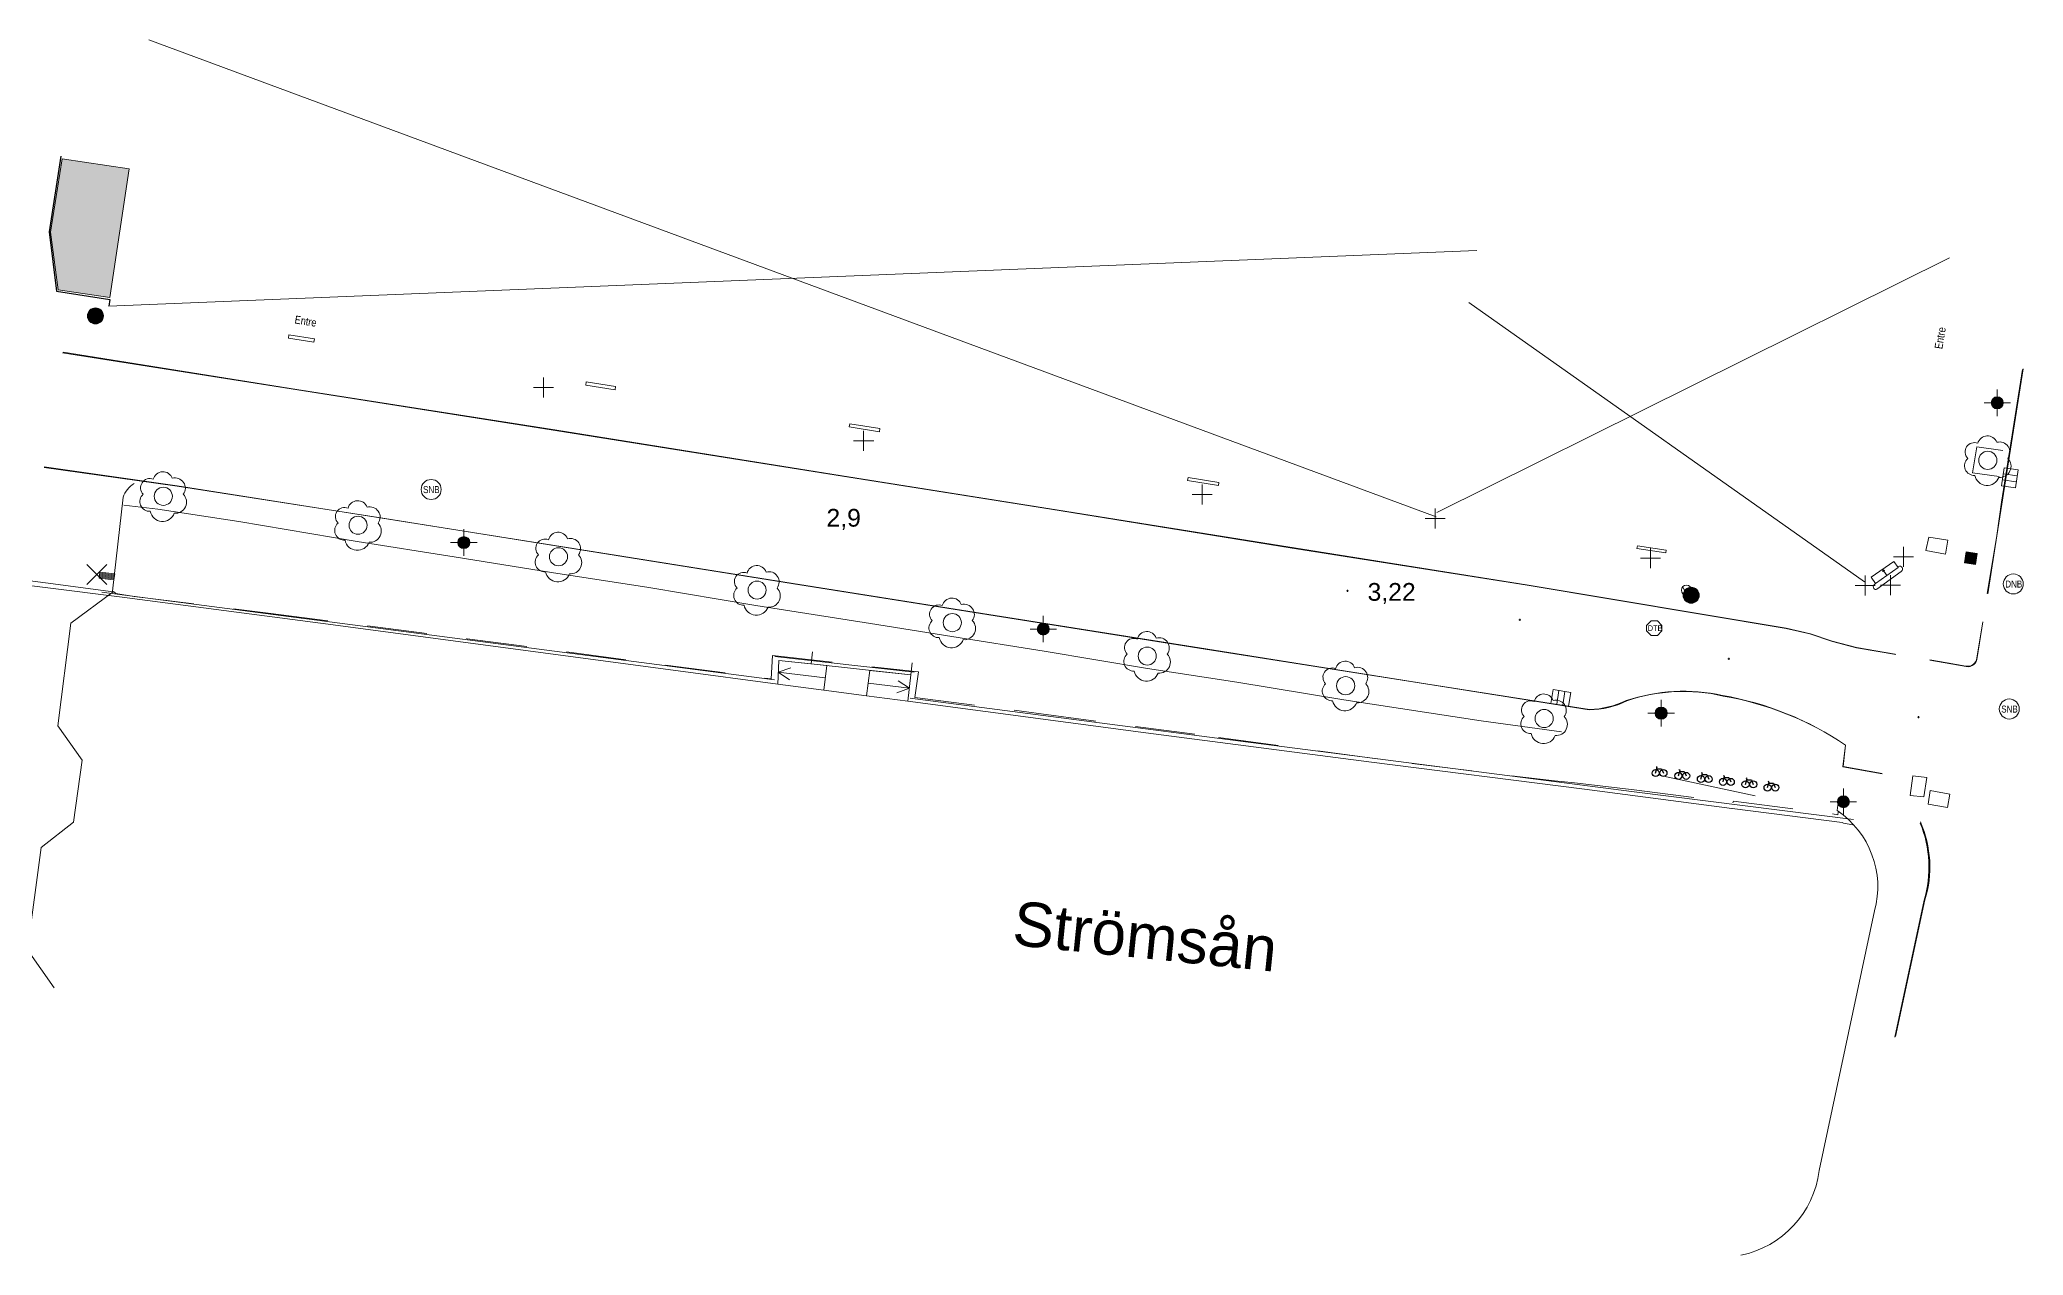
# Model space of a CAD drawing. Header units: metres. Extents: x 102202 to 102550, y 6536111 to 6536964.
# Drawn here: x 102360.7 to 102459.8, y 6536223 to 6536283.7 of the extents above; entities that cross this region are included whole.
import ezdxf

# ---------------------------------------------------------------- set-up
doc = ezdxf.new("R2010")
doc.units = ezdxf.units.M
for name, pattern in [('BH90_KBK_BEF', [5, 3, -2]), ('BH90_KBK_GC', [3, 1, -2, 0]), ('HELDRAGEN', [0]), ('Heldragen__skalber__', [0])]:
    doc.linetypes.add(name, pattern=pattern)
for name, color, linetype, lineweight in [('Anläggning  linje - Bro', 7, 'BH90_STAKET_V', 0), ('Anläggning  linje - Övrigt', 7, 'HELDRAGEN', 0), ('Kartografisk text mark och vatten - Vattenyta text (VY)', 5, 'HELDRAGEN', 0), ('Kommunikation  linje - Kantsten ök', 7, 'HELDRAGEN', 0), ('Kommunikation  punkt - Parkeringsmätare', 6, 'HELDRAGEN', 0), ('Ledningsanordning - Elanordning', 7, 'HELDRAGEN', 0), ('Terrängpunkt - Gatupunkt', 7, 'HELDRAGEN', 0), ('VA  punkt - Brandpost', 5, 'HELDRAGEN', 0), ('VA  punkt - NB spill', 1, 'HELDRAGEN', 0), ('VA  punkt - SB spill', 1, 'HELDRAGEN', 0), ('VA  punkt - Servisventil', 5, 'HELDRAGEN', 0), ('Vägkant  linje - Gångbana', 7, 'BH90_KBK_GC', 0), ('Vägkant  linje - Körbana', 7, 'BH90_KBK_BEF', 0)]:
    doc.layers.add(name, color=color, linetype=linetype, lineweight=lineweight)
for name, color, linetype, lineweight, true_color in [('Byggnad  linje - Verksamhet', 7, 'HELDRAGEN', 9, 0x804000), ('Byggnadstillbehör  linje - Trappa', 7, 'HELDRAGEN', 0, 0x804000), ('Hydrografianläggning  linje - Kaj', 7, 'HELDRAGEN', 0, 0x666666), ('Höjdinformation  linje - Markbrytlinje', 7, 'HELDRAGEN', 0, 0x5f9ea0), ('Kartografi  linje  bebyggelse - Byggnad  beteckning', 7, 'HELDRAGEN', 0, 0x804000), ('Kartografi  linje  bebyggelse - Byggnadstillbehör  beteckning', 7, 'HELDRAGEN', 0, 0x804000), ('Kartografisk text höjd och stomnät - Gatuhöjd_etikett', 9, 'HELDRAGEN', 0, 0x808080), ('Kartografisk text höjd och stomnät - Markhöjd', 9, 'HELDRAGEN', 0, 0x808080), ('Mark  punkt - Lövträd', 7, 'HELDRAGEN', 0, 0x008000), ('Markanordning  linje - Staket', 7, 'BH90_STAKET_V', 0, 0x059033), ('Markanordning  linje - Stödmur', 7, 'Continuous', 0, 0x666666), ('Markanordning  linje - Övrigt', 7, 'HELDRAGEN', 0, 0x666666), ('Terrängpunkt - Markhöjd', 7, 'HELDRAGEN', 0, 0x008000), ('VA  punkt - NB dag', 7, 'HELDRAGEN', 0, 0x008000), ('VA  punkt - RB', 7, 'HELDRAGEN', 0, 0x008000), ('VA  punkt - SB dag', 7, 'HELDRAGEN', 0, 0x008000), ('VA  punkt - TB dag', 7, 'HELDRAGEN', 0, 0x008000), ('Övrigt  linje - Övrig linje', 7, 'HELDRAGEN', 0, 0x800080)]:
    doc.layers.add(name, color=color, linetype=linetype, lineweight=lineweight, true_color=true_color)
for name, color, linetype in [('Byggnad EJ_DB', 1, 'HELDRAGEN'), ('Cykelpollare', 1, 'HELDRAGEN'), ('Entre', 1, 'HELDRAGEN')]:
    doc.layers.add(name, color=color, linetype=linetype)
doc.styles.add('Arial', font='arial.ttf')
doc.styles.add('Arial Narrow', font='ARIALN.TTF')
doc.linetypes.add('BH90_STAKET_V', pattern='A,0,[1,tcsingleline.shx,S=0.707107,R=135,X=2.5,Y=0],0,[1,tcsingleline.shx,S=0.707107,R=135,X=2,Y=0],0,[1,tcsingleline.shx,S=2.5,R=0,X=0,Y=0],0,[1,tcsingleline.shx,S=2.5,R=0,X=2.5,Y=0],-5', length=5)

# ---------------------------------------------------------------- blocks, each defined once
blk = doc.blocks.new('Kryss', base_point=(106305.106, 6538322.0946))
at = {"color": 0, "linetype": 'HELDRAGEN'}
for points in [[(106304.606, 6538321.5946), (106305.606, 6538322.5946)], [(106304.606, 6538322.5946), (106305.606, 6538321.5946)]]:
    blk.add_lwpolyline(points, dxfattribs=at)
blk = doc.blocks.new('Cykel', base_point=(102323.374, 6536256.126))
at = {"color": 5}
for points in [[(102323.178, 6536256.126), (102323.26, 6536256.416)], [(102323.26, 6536256.416), (102323.205, 6536256.43)], [(102323.24, 6536256.347), (102323.476, 6536256.347), (102323.568, 6536256.126)]]:
    blk.add_lwpolyline(points, dxfattribs=at)
at = {"color": 7}
for centre in [(102323.178, 6536256.126), (102323.568, 6536256.126)]:
    blk.add_circle(centre, 0.175, dxfattribs=at)
blk = doc.blocks.new('Entre', base_point=(102333.365, 6536268.221))
at = {"style": 'Arial Narrow'}
blk.add_text('Entre', height=0.4, dxfattribs=at).set_placement((102332.805, 6536268.06))
blk = doc.blocks.new('HP', base_point=(102080.709706, 6536617.60651))
for points in [[(102080.209706, 6536617.60651), (102081.209706, 6536617.60651)], [(102080.709706, 6536617.10651), (102080.709706, 6536618.10651)]]:
    blk.add_lwpolyline(points)
blk = doc.blocks.new('Belysningsstolpe', base_point=(102676.543195, 6537864.24634, 6.866687))
at = {"true_color": 0xfafafa}
blk.add_hatch(color=7, dxfattribs=at).paths.add_polyline_path([(102676.843195, 6537864.24634, 1), (102676.243195, 6537864.24634, 1)])
at = {"color": 30, "linetype": 'Heldragen__skalber__', "lineweight": 9, "true_color": 0xff8000, "elevation": 6.866687}
blk.add_lwpolyline([(102676.843195, 6537864.24634, 1), (102676.243195, 6537864.24634, 1), (102676.843195, 6537864.24634)], format="xyb", close=True, dxfattribs=at)
for points in [[(102676.543195, 6537864.54634), (102676.543195, 6537864.90634)], [(102676.243195, 6537864.24634), (102675.883195, 6537864.24634)], [(102676.543195, 6537863.94634), (102676.543195, 6537863.58634)], [(102676.843195, 6537864.24634), (102677.203195, 6537864.24634)]]:
    blk.add_lwpolyline(points, dxfattribs=at)
blk = doc.blocks.new('Kabelskåp', base_point=(103540.74183, 6537148.87219, 10.10918))
at = {"color": 30, "true_color": 0xff8000, "elevation": 10.10918}
blk.add_lwpolyline([(103540.36683, 6537149.02219), (103541.11683, 6537149.02219), (103541.11683, 6537148.72219), (103540.36683, 6537148.72219)], close=True, dxfattribs=at)
for points in [[(103541.11683, 6537148.97219), (103540.36683, 6537148.97219)], [(103541.11683, 6537148.92219), (103540.36683, 6537148.92219)], [(103541.11683, 6537148.87219), (103540.36683, 6537148.87219)], [(103541.11683, 6537148.82219), (103540.36683, 6537148.82219)], [(103541.11683, 6537148.77219), (103540.36683, 6537148.77219)]]:
    blk.add_lwpolyline(points, dxfattribs=at)
blk = doc.blocks.new('Lövträd_w')
at = {"color": 0, "linetype": 'Heldragen__skalber__', "lineweight": 0}
for points in [[(0.18, 0.36, 0.738544), (-0.2, 0.34)], [(-0.4, 0.04, 0.720759), (-0.26, -0.3)], [(-0.2, 0.34, 0.819803), (-0.4, 0.04)], [(0.4, 0.04, 0.71659), (0.18, 0.36)], [(0.22, -0.34, 0.697285), (0.4, 0.04)], [(-0.26, -0.3, 0.754238), (0.22, -0.34)]]:
    blk.add_lwpolyline(points, format="xyb", dxfattribs=at)
at = {"color": 0, "lineweight": 0}
blk.add_circle((0, 0), 0.181, dxfattribs=at)
blk = doc.blocks.new('Spolbrunn dag', base_point=(102223.344592, 6536527.39477))
at = {"color": 96, "true_color": 0x008000}
for points in [[(102222.994592, 6536527.20112), (102222.994592, 6536527.58841)], [(102223.044592, 6536527.13019), (102223.044592, 6536527.65934)], [(102223.094592, 6536527.08252), (102223.094592, 6536527.70701)], [(102223.144592, 6536527.04835), (102223.144592, 6536527.74118)], [(102223.194592, 6536527.02396), (102223.194592, 6536527.76557)], [(102223.244592, 6536527.00747), (102223.244592, 6536527.78206)], [(102223.294592, 6536526.9979), (102223.294592, 6536527.79163)], [(102223.344592, 6536526.99477), (102223.344592, 6536527.79477)], [(102223.394592, 6536526.9979), (102223.394592, 6536527.79163)], [(102223.444592, 6536527.00747), (102223.444592, 6536527.78206)], [(102223.494592, 6536527.02396), (102223.494592, 6536527.76557)], [(102223.544592, 6536527.04835), (102223.544592, 6536527.74118)], [(102223.594592, 6536527.08252), (102223.594592, 6536527.70701)], [(102223.644592, 6536527.13019), (102223.644592, 6536527.65934)], [(102223.694592, 6536527.20112), (102223.694592, 6536527.58841)]]:
    blk.add_lwpolyline(points, dxfattribs=at)
blk.add_circle((102223.344592, 6536527.39477), 0.4, dxfattribs=at)
blk = doc.blocks.new('Servisventil', base_point=(102222.552103, 6536575.7369))
at = {"color": 5}
blk.add_lwpolyline([(102222.366577, 6536575.90447), (102222.552103, 6536575.4869), (102222.737628, 6536575.90447)], dxfattribs=at)
blk.add_circle((102222.552103, 6536575.7369), 0.25, dxfattribs=at)
blk = doc.blocks.new('Spolbrunn spill', base_point=(102220.20778, 6536527.08002))
for points in [[(102219.85778, 6536526.88637), (102219.85778, 6536527.27367)], [(102219.90778, 6536526.81545), (102219.90778, 6536527.3446)], [(102219.95778, 6536526.76777), (102219.95778, 6536527.39227)], [(102220.00778, 6536526.73361), (102220.00778, 6536527.42643)], [(102220.05778, 6536526.70921), (102220.05778, 6536527.45083)], [(102220.10778, 6536526.69272), (102220.10778, 6536527.46732)], [(102220.15778, 6536526.68316), (102220.15778, 6536527.47688)], [(102220.20778, 6536526.68002), (102220.20778, 6536527.48002)], [(102220.25778, 6536526.68316), (102220.25778, 6536527.47688)], [(102220.30778, 6536526.69272), (102220.30778, 6536527.46732)], [(102220.35778, 6536526.70921), (102220.35778, 6536527.45083)], [(102220.40778, 6536526.73361), (102220.40778, 6536527.42643)], [(102220.45778, 6536526.76777), (102220.45778, 6536527.39227)], [(102220.50778, 6536526.81545), (102220.50778, 6536527.3446)], [(102220.55778, 6536526.88637), (102220.55778, 6536527.27367)]]:
    blk.add_lwpolyline(points)
blk.add_circle((102220.20778, 6536527.08002), 0.4)
blk = doc.blocks.new('Nedstigningsbrunn spill', base_point=(102221.218769, 6536536.84013))
blk.add_circle((102221.218769, 6536536.84013), 0.5)
at = {"style": 'Arial Narrow', "width": 1}
blk.add_text('SNB', height=0.35, dxfattribs=at).set_placement((102220.815718, 6536536.66068))
blk = doc.blocks.new('Nedstigningsbrunn dag', base_point=(102218.994955, 6536536.63797))
at = {"color": 96, "true_color": 0x008000}
blk.add_circle((102218.994955, 6536536.63797), 0.5, dxfattribs=at)
at = {"color": 96, "true_color": 0x008000, "style": 'Arial Narrow', "width": 1}
blk.add_text('DNB', height=0.35, dxfattribs=at).set_placement((102218.591904, 6536536.45851))
blk = doc.blocks.new('Rännstensbrunn', base_point=(102231.916048, 6536554.37006))
at = {"color": 96, "true_color": 0x008000}
blk.add_lwpolyline([(102231.466048, 6536554.72006), (102232.366048, 6536554.72006), (102232.366048, 6536554.02006), (102231.466048, 6536554.02006)], close=True, dxfattribs=at)
for points in [[(102231.766048, 6536554.72006), (102231.766048, 6536554.02006)], [(102232.066048, 6536554.72006), (102232.066048, 6536554.02006)]]:
    blk.add_lwpolyline(points, dxfattribs=at)
blk = doc.blocks.new('Tillsynsbrunn dag', base_point=(102223.050323, 6536539.80558))
at = {"color": 96, "true_color": 0x008000}
blk.add_lwpolyline([(102222.890323, 6536539.43898), (102223.210323, 6536539.43899), (102223.427923, 6536539.67359), (102223.427923, 6536539.93755), (102223.210323, 6536540.17218), (102222.890323, 6536540.17219), (102222.672719, 6536539.93754), (102222.672719, 6536539.6736)], close=True, dxfattribs=at)
at = {"color": 96, "true_color": 0x008000, "style": 'Arial Narrow'}
blk.add_text('DTB', height=0.28, dxfattribs=at).set_placement((102222.727882, 6536539.66201))
blk = doc.blocks.new('Brandpost', base_point=(102234.726017, 6536561.92344))
blk.add_hatch(color=5).paths.add_polyline_path([(102234.446017, 6536561.64344), (102234.446017, 6536562.20344), (102235.006017, 6536562.20344), (102235.006017, 6536561.64344)])
at = {"color": 5}
blk.add_lwpolyline([(102234.446017, 6536561.64344), (102234.446017, 6536562.20344), (102235.006017, 6536562.20344), (102235.006017, 6536561.64344)], close=True, dxfattribs=at)

msp = doc.modelspace()

# ---------------------------------------------------------------- hatches: boundary and pattern name
at = {"layer": 'Byggnad  linje - Verksamhet', "true_color": 0xd3cebc}
msp.add_hatch(color=9, dxfattribs=at).paths.add_polyline_path([(102364.161, 6536270.849), (102361.578, 6536271.241), (102361.196, 6536274.122), (102361.779, 6536277.78), (102365.13, 6536277.274)])

# ---------------------------------------------------------------- linework, layer by layer
at = {"layer": 'Anläggning  linje - Bro', "linetype": 'BH90_STAKET_V'}
msp.add_lwpolyline([(102362.207, 6536254.579), (102361.557, 6536249.458), (102362.774, 6536247.74), (102362.351, 6536244.639), (102360.737, 6536243.366), (102360.052, 6536238.254), (102361.384, 6536236.353)], dxfattribs=at)
for points, elevation in [([(102452.363, 6536240.199, 0.320815), (102450.489, 6536245.216)], 4.422), ([(102445.671, 6536222.994, 0.320241), (102449.598, 6536227.227)], 4.358)]:
    msp.add_lwpolyline(points, format="xyb", dxfattribs=dict(at, elevation=elevation))
for points in [[(102364.327, 6536256.149, 2.249), (102362.207, 6536254.579, 2.293)], [(102450.489, 6536245.216, 4.289), (102450.526, 6536245.491, 4.285)], [(102449.598, 6536227.227, 4.453), (102452.363, 6536240.199, 4.422)]]:
    msp.add_polyline3d(points, dxfattribs=at)
at = {"layer": 'Anläggning  linje - Övrigt', "linetype": 'HELDRAGEN'}
msp.add_polyline3d([(102357.55, 6536257.047, 2.263), (102364.327, 6536256.149, 2.249)], dxfattribs=at)
for points in [[(102399.842, 6536251.225, 0), (102399.991, 6536252.458, 0), (102397.6, 6536252.72, 2.361), (102397.544, 6536251.525, 2.391)], [(102401.985, 6536250.945, 0), (102402.138, 6536252.222, 0), (102404.192, 6536251.996, 2.515), (102404.052, 6536250.674, 2.506)]]:
    msp.add_polyline3d(points, close=True, dxfattribs=at)
at = {"layer": 'Byggnad  linje - Verksamhet', "linetype": 'HELDRAGEN'}
msp.add_lwpolyline([(102364.161, 6536270.849), (102361.578, 6536271.241), (102361.196, 6536274.122), (102361.779, 6536277.78), (102365.13, 6536277.274)], close=True, dxfattribs=at)
at = {"layer": 'Byggnad EJ_DB'}
msp.add_polyline3d([(102361.718, 6536277.909, 2.495), (102361.13, 6536274.128, 2.429), (102361.493, 6536271.165, 2.403), (102364.16, 6536270.747, 2.473), (102364.111, 6536270.417, 2.47)], dxfattribs=at)
at = {"layer": 'Byggnadstillbehör  linje - Trappa', "linetype": 'HELDRAGEN', "elevation": 4.156}
msp.add_lwpolyline([(102452.401, 6536256.563), (102452.323, 6536256.484)], dxfattribs=at)
at = {"layer": 'Byggnadstillbehör  linje - Trappa', "linetype": 'HELDRAGEN'}
for points, elevation in [([(102453.697, 6536257.169, 0.960081), (102453.551, 6536257.411)], 4.162), ([(102452.323, 6536256.484, 0.76186), (102452.481, 6536256.272)], 4.156)]:
    msp.add_lwpolyline(points, format="xyb", dxfattribs=dict(at, elevation=elevation))
for points in [[(102374.392, 6536268.785, 2.827), (102374.366, 6536268.619, 2.827), (102373.085, 6536268.813, 2.825), (102373.113, 6536268.988, 2.825)], [(102387.972, 6536266.63, 3.022), (102387.947, 6536266.471, 3.022), (102389.416, 6536266.242, 3.023), (102389.44, 6536266.397, 3.023)], [(102402.647, 6536264.302, 3.094), (102402.621, 6536264.139, 3.094), (102401.115, 6536264.388, 3.091), (102401.139, 6536264.542, 3.091)], [(102419.595, 6536261.614, 3.367), (102419.569, 6536261.45, 3.367), (102418.028, 6536261.701, 3.361), (102418.053, 6536261.858, 3.361)], [(102441.944, 6536258.221, 3.834), (102441.923, 6536258.09, 3.834), (102440.486, 6536258.305, 3.829), (102440.509, 6536258.449, 3.829)], [(102452.183, 6536256.874, 4.358), (102453.32, 6536257.668, 4.357), (102453.532, 6536257.364, 4.38), (102452.401, 6536256.563, 4.384)]]:
    msp.add_polyline3d(points, close=True, dxfattribs=at)
for points in [[(102453.551, 6536257.411, 4.166), (102453.516, 6536257.386, 4.166), (102453.532, 6536257.364, 4.166), (102452.401, 6536256.563, 4.156)], [(102452.481, 6536256.272, 4.159), (102453.697, 6536257.169, 4.162)]]:
    msp.add_polyline3d(points, dxfattribs=at)
at = {"layer": 'Hydrografianläggning  linje - Kaj', "color": 251, "linetype": 'HELDRAGEN', "true_color": 0x666666}
msp.add_lwpolyline([(102399.842, 6536251.225), (102401.985, 6536250.945)], dxfattribs=at)
for points in [[(102397.544, 6536251.525, 2.391), (102392.562, 6536252.195, 2.352), (102374.694, 6536254.573, 2.133), (102364.645, 6536255.894, 2.029), (102357.473, 6536256.787, 1.918), (102345.562, 6536258.311, 1.847), (102344.841, 6536258.347, 1.851), (102332.935, 6536256.858, 1.808), (102321.6, 6536255.409, 1.735), (102316.646, 6536254.799, 1.712)], [(102451.277, 6536244.5, 4.076), (102450.807, 6536244.59, 4.024), (102450.745, 6536244.616, 4.113), (102445.25, 6536245.316, 3.395), (102445.219, 6536245.314, 3.185), (102437.865, 6536246.29, 3.091), (102427.08, 6536247.643, 2.811), (102415.942, 6536249.107, 2.717), (102404.052, 6536250.674, 2.506)]]:
    msp.add_polyline3d(points, dxfattribs=at)
at = {"layer": 'Höjdinformation  linje - Markbrytlinje', "color": 135, "linetype": 'HELDRAGEN', "true_color": 0x5f9ea0}
msp.add_polyline3d([(102446.396, 6536245.957, 3.637), (102441.819, 6536246.928, 3.323)], dxfattribs=at)
at = {"layer": 'Kartografi  linje  bebyggelse - Byggnad  beteckning', "linetype": 'HELDRAGEN'}
for points in [[(102366.105, 6536283.734), (102430.445, 6536259.892)], [(102432.483, 6536273.195), (102364.096, 6536270.418)], [(102430.479, 6536260.117), (102456.109, 6536272.838)], [(102432.086, 6536270.606), (102451.853, 6536256.643)]]:
    msp.add_lwpolyline(points, dxfattribs=at)
at = {"layer": 'Kartografi  linje  bebyggelse - Byggnadstillbehör  beteckning', "linetype": 'HELDRAGEN'}
for points in [[(102452.966, 6536256.964), (102452.757, 6536257.275)], [(102452.776, 6536257.142), (102452.757, 6536257.275)], [(102452.757, 6536257.275), (102452.875, 6536257.211)], [(102398.131, 6536251.752), (102397.572, 6536252.123), (102398.203, 6536252.348)], [(102399.916, 6536251.841), (102397.572, 6536252.123)], [(102402.061, 6536251.583), (102404.122, 6536251.335)], [(102403.556, 6536251.696), (102404.122, 6536251.335), (102403.494, 6536251.099)]]:
    msp.add_lwpolyline(points, dxfattribs=at)
at = {"layer": 'Kommunikation  linje - Kantsten ök', "color": 7, "linetype": 'HELDRAGEN'}
for points, elevation in [([(102457.474, 6536252.849, -0.437699), (102456.923, 6536252.431)], 4.118), ([(102438.098, 6536250.252, 0.118627), (102439.978, 6536250.697, -0.141286)], 3.375), ([(102439.978, 6536250.697, -0.141286), (102444.792, 6536250.938, -0.105975)], 3.467), ([(102444.792, 6536250.938, -0.105975), (102450.9, 6536248.49)], 3.694), ([(102454.646, 6536244.58, -0.171183), (102454.836, 6536240.733)], 4.317)]:
    msp.add_lwpolyline(points, format="xyb", dxfattribs=dict(at, elevation=elevation))
for points in [[(102453.386, 6536253.032, 3.971), (102451.452, 6536253.37, 3.903), (102450.236, 6536253.686, 3.884), (102449.159, 6536254.039, 3.86), (102447.94, 6536254.336, 3.812), (102434.959, 6536256.49, 3.472), (102423.039, 6536258.401, 3.193), (102411.151, 6536260.296, 3.066), (102400.758, 6536261.944, 2.924), (102386.496, 6536264.218, 2.774), (102373.514, 6536266.252, 2.607), (102361.829, 6536268.113, 2.425)], [(102459.749, 6536267.261, 5.12), (102458.711, 6536260.622, 4.512), (102458.463, 6536258.952, 4.354), (102457.993, 6536256.057, 4.208)], [(102360.88, 6536262.356, 2.377), (102367.53, 6536261.424, 2.496), (102377.8, 6536259.819, 2.631), (102389.465, 6536257.958, 2.738), (102398.639, 6536256.488, 2.829), (102408.729, 6536254.897, 2.935), (102418.587, 6536253.335, 3.032), (102429.915, 6536251.541, 3.239), (102438.098, 6536250.252, 3.375)], [(102457.774, 6536254.654, 4.114), (102457.661, 6536253.928, 4.152), (102457.474, 6536252.849, 4.118)], [(102456.923, 6536252.431, 4.097), (102455.995, 6536252.59, 4.064), (102455.118, 6536252.747, 3.977)], [(102450.9, 6536248.49, 3.956), (102450.773, 6536247.403, 4.009), (102452.746, 6536247.051, 4.029)], [(102454.836, 6536240.733, 4.421), (102453.373, 6536233.891, 4.486)]]:
    msp.add_polyline3d(points, dxfattribs=at)
at = {"layer": 'Markanordning  linje - Staket', "color": 104, "linetype": 'BH90_STAKET_V', "true_color": 0x059033}
for points in [[(102363.763, 6536256.128, 2.252), (102397.377, 6536251.744, 2.394)], [(102397.399, 6536252.906, 2.39), (102404.369, 6536252.139, 2.575)], [(102404.169, 6536250.84, 2.523), (102419.511, 6536248.838, 2.703), (102440.342, 6536246.152, 3.115), (102451.304, 6536244.763, 4.332)]]:
    msp.add_polyline3d(points, dxfattribs=at)
at = {"layer": 'Markanordning  linje - Stödmur', "color": 251, "linetype": 'Continuous', "true_color": 0x666666}
for points in [[(102399.221, 6536252.542), (102397.6, 6536252.72)], [(102399.221, 6536252.542), (102399.287, 6536253.139)], [(102404.192, 6536251.996), (102399.221, 6536252.542)], [(102404.192, 6536251.996), (102404.257, 6536252.593)]]:
    msp.add_lwpolyline(points, dxfattribs=at)
at = {"layer": 'Markanordning  linje - Övrigt', "color": 251, "linetype": 'HELDRAGEN', "true_color": 0x666666}
for points in [[(102455.9, 6536258.034, 4.252), (102454.924, 6536258.208, 4.254), (102455.071, 6536258.875, 4.305), (102456.017, 6536258.732, 4.296)], [(102454.825, 6536245.898, 4.133), (102454.146, 6536245.974, 4.121), (102454.271, 6536246.952, 4.077), (102454.974, 6536246.863, 4.094)], [(102456.124, 6536246.043, 4.156), (102456.011, 6536245.373, 4.189), (102455.044, 6536245.531, 4.126), (102455.135, 6536246.218, 4.118)]]:
    msp.add_polyline3d(points, close=True, dxfattribs=at)
at = {"layer": 'Vägkant  linje - Gångbana', "color": 7, "linetype": 'BH90_KBK_BEF', "lineweight": 0}
for points in [[(102458.584, 6536261.911, 4.619), (102457.262, 6536262.094, 4.674), (102457.47, 6536263.398, 4.811), (102458.773, 6536263.204, 4.743)], [(102364.338, 6536256.164, 2.238), (102364.456, 6536256.062, 2.22), (102365.376, 6536255.92, 2.187), (102372.076, 6536255.072, 2.264), (102382.026, 6536253.802, 2.404), (102397.218, 6536251.79, 2.561), (102397.284, 6536252.964, 2.562), (102404.575, 6536252.145, 2.717), (102404.396, 6536250.867, 2.681), (102410.466, 6536250.081, 2.737), (102419.576, 6536248.868, 2.877), (102429.252, 6536247.561, 3.046), (102436.371, 6536246.698, 3.184), (102437.37, 6536246.598, 3.122), (102440.345, 6536246.257, 3.128), (102445.273, 6536245.604, 3.243), (102445.305, 6536245.69, 3.323), (102450.531, 6536245.01, 4.066), (102450.546, 6536245.14, 4.07)]]:
    msp.add_polyline3d(points, dxfattribs=at)
at = {"layer": 'Vägkant  linje - Körbana', "color": 7, "linetype": 'HELDRAGEN'}
for points, elevation in [([(102457.486, 6536252.857, -0.443251), (102456.944, 6536252.407)], 4.085), ([(102438.118, 6536250.265, 0.102859), (102439.949, 6536250.708, -0.136226)], 3.34), ([(102439.949, 6536250.708, -0.136226), (102444.754, 6536250.971, -0.105457)], 3.405), ([(102444.754, 6536250.971, -0.105457), (102450.915, 6536248.491)], 3.628), ([(102454.649, 6536244.645, -0.180596), (102454.875, 6536240.753)], 4.257)]:
    msp.add_lwpolyline(points, format="xyb", dxfattribs=dict(at, elevation=elevation))
for points in [[(102453.428, 6536253.009, 3.938), (102451.457, 6536253.353, 3.854), (102450.259, 6536253.656, 3.817), (102449.116, 6536254.039, 3.789), (102447.945, 6536254.315, 3.745), (102434.993, 6536256.474, 3.412), (102423.15, 6536258.349, 3.124), (102411.184, 6536260.278, 2.989), (102400.778, 6536261.93, 2.862), (102386.542, 6536264.197, 2.7), (102373.542, 6536266.235, 2.536), (102361.802, 6536268.091, 2.359)], [(102459.778, 6536267.292, 5.029), (102458.475, 6536258.942, 4.327), (102458.015, 6536256.041, 4.176)], [(102360.878, 6536262.39, 2.352), (102367.521, 6536261.443, 2.439), (102377.776, 6536259.834, 2.576), (102389.433, 6536257.984, 2.691), (102398.634, 6536256.507, 2.776), (102408.734, 6536254.912, 2.885), (102418.614, 6536253.345, 2.992), (102429.937, 6536251.548, 3.216), (102438.118, 6536250.265, 3.34)], [(102457.777, 6536254.645, 4.113), (102457.486, 6536252.857, 4.085)], [(102456.944, 6536252.407, 4.051), (102455.12, 6536252.723, 3.966)], [(102450.915, 6536248.491, 3.901), (102450.785, 6536247.415, 3.962), (102452.74, 6536247.076, 4.009)], [(102454.875, 6536240.753, 4.357), (102453.409, 6536233.92, 4.409)]]:
    msp.add_polyline3d(points, dxfattribs=at)
at = {"layer": 'Övrigt  linje - Övrig linje', "color": 216, "linetype": 'HELDRAGEN', "true_color": 0x800080, "elevation": 2.479}
msp.add_lwpolyline([(102365.372, 6536261.554, 0.184952), (102364.831, 6536260.871)], format="xyb", dxfattribs=at)
at = {"layer": 'Övrigt  linje - Övrig linje', "color": 216, "linetype": 'HELDRAGEN', "true_color": 0x800080}
for points in [[(102364.831, 6536260.871, 2.434), (102364.3, 6536256.174, 2.243)], [(102436.719, 6536249.156, 3.271), (102432.696, 6536249.705, 3.252), (102425.828, 6536250.745, 3.099), (102420.49, 6536251.63, 3.01), (102416.018, 6536252.312, 2.999), (102410.855, 6536253.188, 2.872), (102406.249, 6536253.919, 2.863), (102402.178, 6536254.568, 2.807), (102396.447, 6536255.47, 2.772), (102391.101, 6536256.36, 2.715), (102386.238, 6536257.116, 2.673), (102381.368, 6536257.901, 2.599), (102376.526, 6536258.666, 2.534), (102370.617, 6536259.66, 2.507), (102366.555, 6536260.274, 2.446), (102364.867, 6536260.48, 2.421)]]:
    msp.add_polyline3d(points, dxfattribs=at)

# ---------------------------------------------------------------- block references
at = {"layer": 'Cykelpollare'}
for p in [(102441.615, 6536247.088, 3.328), (102442.75, 6536246.951, 3.388), (102443.875, 6536246.791, 3.479), (102444.981, 6536246.649, 3.544), (102446.105, 6536246.526, 3.637), (102447.205, 6536246.365, 3.743)]:
    msp.add_blockref('Cykel', p, dxfattribs=at)
at = {"layer": 'Entre'}
for p, xscale, yscale, zscale, rotation in [((102373.956, 6536269.63, 3.332), 1.000000000198486, 1.000000000198486, 1.000000000198486, 350.8480444609805), ((102455.678, 6536268.832, 5.297), 0.999999999883577, 0.999999999883577, 0.999999999883577, 80.68721138298969)]:
    msp.add_blockref('Entre', p, dxfattribs=dict(at, xscale=xscale, yscale=yscale, zscale=zscale, rotation=rotation))
at = {"layer": 'Kommunikation  punkt - Parkeringsmätare', "color": 6, "linetype": 'HELDRAGEN'}
msp.add_blockref('Kryss', (102363.511, 6536257.011, 2.274), dxfattribs=at)
at = {"layer": 'Ledningsanordning - Elanordning'}
for p in [(102458.491, 6536265.588, 5.025), (102381.855, 6536258.608, 2.628), (102410.813, 6536254.285, 2.921), (102441.695, 6536250.083, 3.547), (102450.801, 6536245.66, 4.306)]:
    msp.add_blockref('Belysningsstolpe', p, dxfattribs=at)
at = {"layer": 'Ledningsanordning - Elanordning', "color": 0, "rotation": 352.7289999899182}
msp.add_blockref('Kabelskåp', (102364.017, 6536256.935, 2.276), dxfattribs=at)
at = {"layer": 'Mark  punkt - Lövträd', "color": 96, "linetype": 'HELDRAGEN', "true_color": 0x008000, "xscale": 2.5, "yscale": 2.5}
for p in [(102458.019, 6536262.715, 4.62), (102366.834, 6536260.919, 2.417), (102376.568, 6536259.473, 2.553), (102386.585, 6536257.896, 2.658), (102396.51, 6536256.232, 2.746), (102406.268, 6536254.606, 2.824), (102416.008, 6536252.936, 2.966), (102425.926, 6536251.456, 3.051), (102435.847, 6536249.815, 3.222)]:
    msp.add_blockref('Lövträd_w', p, dxfattribs=at)
at = {"layer": 'Terrängpunkt - Gatupunkt', "color": 7, "linetype": 'HELDRAGEN', "xscale": 0.1, "yscale": 0.1, "zscale": 0.1}
for p in [(102426.019, 6536256.199, 3.218), (102434.623, 6536254.745, 3.409), (102445.069, 6536252.79, 3.677), (102454.547, 6536249.885, 4.036)]:
    msp.add_blockref('HP', p, dxfattribs=at)
at = {"layer": 'Terrängpunkt - Markhöjd', "color": 96, "linetype": 'HELDRAGEN', "true_color": 0x008000}
for p in [(102385.833, 6536266.355, 2.795), (102401.837, 6536263.686, 2.976), (102418.754, 6536261.006, 3.192), (102430.406, 6536259.802, 3.474), (102441.168, 6536257.831, 3.699), (102453.8, 6536257.895, 4.224), (102451.882, 6536256.458, 4.006), (102453.154, 6536256.471, 4.119)]:
    msp.add_blockref('HP', p, dxfattribs=at)
at = {"layer": 'VA  punkt - Brandpost', "color": 5, "linetype": 'HELDRAGEN', "rotation": 261.2689999976772}
msp.add_blockref('Brandpost', (102457.168, 6536257.824, 4.261), dxfattribs=at)
at = {"layer": 'VA  punkt - NB dag', "color": 96, "linetype": 'HELDRAGEN', "true_color": 0x008000}
msp.add_blockref('Nedstigningsbrunn dag', (102459.294, 6536256.54, 4.243), dxfattribs=at)
at = {"layer": 'VA  punkt - NB spill', "color": 1, "linetype": 'HELDRAGEN'}
for p in [(102380.221, 6536261.258, 2.606), (102459.093, 6536250.291, 4.151)]:
    msp.add_blockref('Nedstigningsbrunn spill', p, dxfattribs=at)
at = {"layer": 'VA  punkt - RB', "color": 96, "linetype": 'HELDRAGEN', "true_color": 0x008000}
for p, rotation in [((102459.12, 6536261.841, 4.529), 261.6339999976668), ((102436.68, 6536250.848, 3.278), 350.9999999899677)]:
    msp.add_blockref('Rännstensbrunn', p, dxfattribs=dict(at, rotation=rotation))
at = {"layer": 'VA  punkt - SB dag', "color": 96, "linetype": 'HELDRAGEN', "true_color": 0x008000}
msp.add_blockref('Spolbrunn dag', (102363.444, 6536269.93, 2.445), dxfattribs=at)
at = {"layer": 'VA  punkt - SB spill', "color": 1, "linetype": 'HELDRAGEN'}
msp.add_blockref('Spolbrunn spill', (102443.194, 6536255.975, 3.711), dxfattribs=at)
at = {"layer": 'VA  punkt - Servisventil', "color": 5, "linetype": 'HELDRAGEN'}
msp.add_blockref('Servisventil', (102442.958, 6536256.23, 3.709), dxfattribs=at)
at = {"layer": 'VA  punkt - TB dag', "color": 96, "linetype": 'HELDRAGEN', "true_color": 0x008000}
msp.add_blockref('Tillsynsbrunn dag', (102441.347, 6536254.334, 3.553), dxfattribs=at)

# ---------------------------------------------------------------- texts
at = {"layer": 'Kartografisk text höjd och stomnät - Gatuhöjd_etikett', "style": 'Arial'}
msp.add_text('3,22', height=0.8858, rotation=360, dxfattribs=at).set_placement((102427.019, 6536255.699))
at = {"layer": 'Kartografisk text höjd och stomnät - Markhöjd', "style": 'Arial'}
msp.add_text('2,9', height=0.8858, rotation=360, dxfattribs=at).set_placement((102399.977, 6536259.402))
at = {"layer": 'Kartografisk text mark och vatten - Vattenyta text (VY)', "color": 5, "style": 'Arial'}
msp.add_text('Strömsån', height=2.2146, rotation=354.14574, dxfattribs=at).set_placement((102409.211, 6536238.511))

doc.saveas('drawing.dxf')
